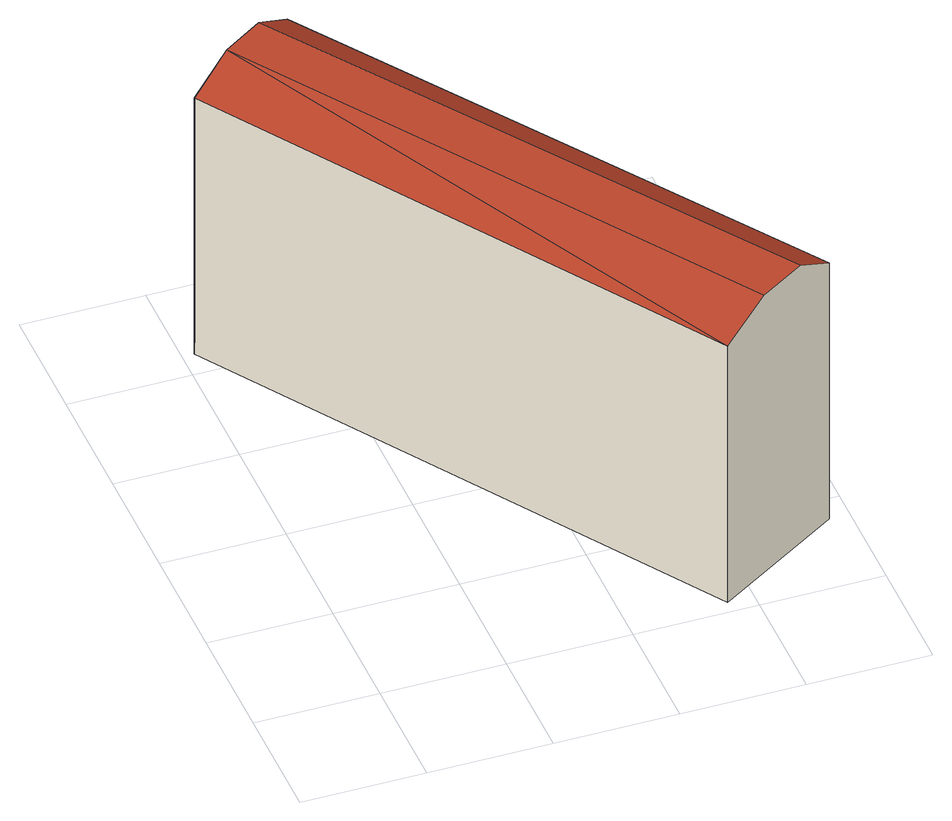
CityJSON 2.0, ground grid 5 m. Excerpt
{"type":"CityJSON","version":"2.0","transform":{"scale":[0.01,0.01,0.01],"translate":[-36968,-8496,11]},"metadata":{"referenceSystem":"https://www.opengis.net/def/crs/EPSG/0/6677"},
"CityObjects":{
"building1":{"type":"Building","attributes":{"延べ面積換算係数":"1.00","大字・町コード":"29","町・丁目コード":"1","13+区市町村コード+大字・町コード+町・丁目コード":"13103029001","measuredHeight":13.4,"class":"3003","usage":"401","storeysAboveGround":2,"storeysBelowGround":0},"address":[{"Country":"日本","Locality":"東京都港区六本木一丁目"}],"geometry":[{"type":"Solid","lod":"2","boundaries":[[[[0,1,2,3]],[[4,5,6]],[[6,7,4]],[[8,9,7,6]],[[10,11,9,8]],[[6,5,3,2,10,8]],[[0,3,5,4]],[[11,10,2,1]],[[9,11,1,0,4,7]]]],"semantics":{"surfaces":[{"type":"GroundSurface"},{"type":"RoofSurface"},{"type":"WallSurface"}],"values":[[0,1,1,1,1,2,2,2,2]]}}]}
},
"vertices":[
[1395,56,92],[1919,387,92],[534,2432,92],[50,2114,92],[1395,56,1310],[50,2114,1310],[218,2224,1410],[1583,175,1410],[386,2334,1410],[1772,293,1410],[534,2432,1310],[1919,387,1310]
]}
